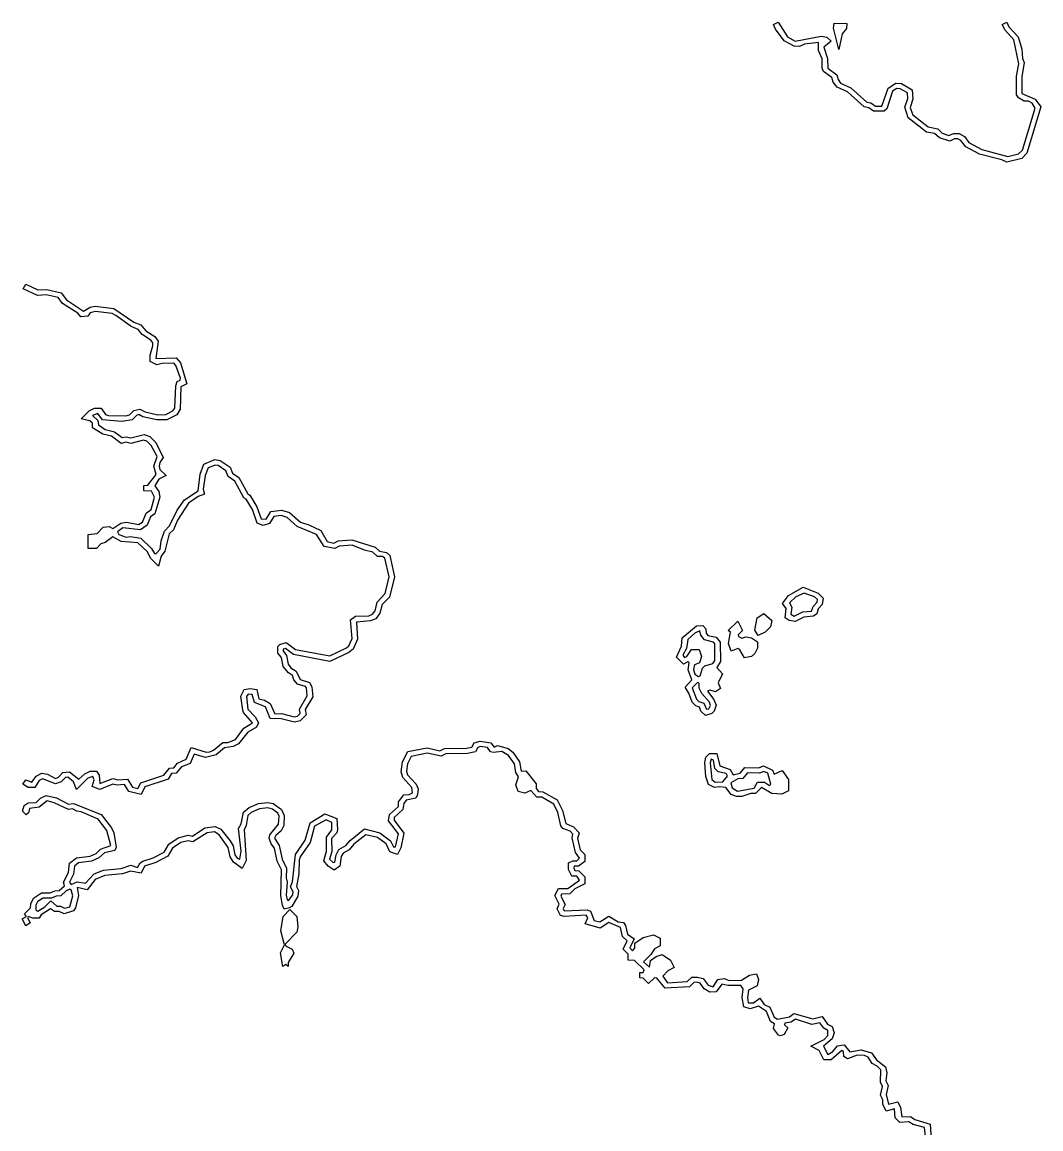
# Model space of a CAD drawing. Header units: metres. Extents: x 0 to 254, y -1 to 254.
# Drawn here: x -0.3 to 116.9, y 126.9 to 254.1 of the extents above; entities that cross this region are included whole.
import ezdxf

# ---------------------------------------------------------------- set-up
doc = ezdxf.new("R2010")
doc.units = ezdxf.units.M
doc.layers.add('contour_grooves', color=7, linetype='Continuous')

msp = doc.modelspace()

# ---------------------------------------------------------------- linework, layer by layer
at = {"layer": 'contour_grooves'}
for points in [[(86.14, 253.87), (86.67, 254.13), (87.74, 252.46), (88.64, 251.96), (91.62, 252.52), (92.28, 252.41), (92.76, 251.93), (91.92, 251.25), (92.36, 249.96), (92.38, 248.86), (93.42, 248.06), (93.56, 247.52), (93.85, 247.12), (95.04, 246.6), (96.88, 244.95), (97.35, 244.87), (97.87, 244.47), (98.6, 244.48), (99.31, 246.54), (100.21, 247.11), (100.86, 247.07), (102.08, 246.34), (102.17, 245.32), (101.86, 244.3), (102.15, 243.48), (103.92, 242.11), (105.02, 241.85), (105.52, 241.37), (106.3, 241.1), (106.82, 241.35), (107.48, 241.32), (108.12, 240.99), (108.59, 240.31), (110.09, 239.51), (113.07, 238.68), (114.33, 238.98), (114.79, 239.42), (116.23, 244.26), (115.87, 244.8), (115.46, 245.04), (114.96, 245.05), (114.32, 245.43), (114.08, 245.76), (114.09, 247.94), (114.35, 249.35), (113.77, 252.09), (112.77, 253.2), (112.44, 253.88), (112.99, 254.12), (113.22, 253.59), (114.28, 252.43), (114.68, 251.01), (114.77, 249.97), (114.96, 249.48), (114.69, 247.83), (114.7, 245.94), (116.24, 245.28), (116.89, 244.38), (115.29, 239.07), (114.7, 238.47), (112.96, 238.03), (112.4, 238.32), (109.81, 238.97), (108.25, 239.8), (107.7, 240.53), (107.34, 240.72), (106.95, 240.73), (106.42, 240.44), (105.21, 240.84), (104.66, 241.35), (103.73, 241.48), (101.61, 243.14), (101.24, 244.34), (101.57, 245.36), (101.53, 246.02), (100.71, 246.47), (100.34, 246.49), (99.83, 246.19), (99.18, 244.16), (98.88, 243.9), (97.62, 243.9), (97.1, 244.29), (96.56, 244.39), (94.64, 246.14), (93.46, 246.64), (93, 247.25), (92.86, 247.75), (91.89, 248.47), (91.73, 248.85), (91.75, 249.91), (91.32, 250.87), (91.3, 251.8), (89.7, 251.59), (89.14, 251.34), (88.5, 251.36), (87.35, 251.99), (86.36, 253.33), (86.14, 253.87)], [(93.05, 253.44), (93.11, 254.03), (94.57, 253.98), (94.53, 253.39), (94.03, 252.8), (93.67, 250.97), (93.05, 253.44)], [(-0.17, 166.54), (0.17, 167.04), (0.83, 166.77), (1.34, 167.45), (1.99, 167.78), (2.66, 167.67), (3.58, 167.2), (3.91, 167.33), (4.43, 167.88), (5.17, 167.94), (6.26, 167.09), (6.95, 167.71), (7.56, 168.02), (8.3, 168.02), (8.61, 167.56), (8.66, 166.62), (10.16, 167.18), (10.72, 167.01), (11.86, 167.09), (12.44, 166.19), (13.02, 166.05), (13.4, 166.68), (16.03, 167.56), (16.68, 168.37), (17.18, 168.41), (17.59, 168.96), (18.6, 169.41), (19.18, 170.76), (20.91, 170.21), (21.3, 170.24), (21.73, 170.42), (22.81, 171.33), (23.4, 171.33), (24.27, 171.68), (25.24, 172.95), (26.21, 173.59), (25.18, 174.78), (25.11, 175.04), (24.88, 176.66), (25.25, 177.41), (25.96, 177.53), (26.72, 177.4), (26.97, 176.35), (27.59, 176.2), (28.25, 175.81), (28.78, 174.62), (29.55, 174.64), (31.03, 174.27), (31.4, 174.36), (31.7, 174.66), (31.62, 175.14), (32.5, 176.68), (32.44, 177.59), (32.32, 177.76), (31.39, 178.02), (30.98, 178.53), (30.84, 179.04), (30.36, 179.32), (29.76, 180.06), (29.55, 181.08), (29.14, 181.59), (29.12, 182.35), (29.36, 182.6), (30.09, 182.81), (31.18, 182), (35.12, 181.28), (37.03, 182.22), (37.32, 182.44), (37.7, 183.29), (37.51, 185.41), (38.06, 185.83), (39.61, 185.88), (40.04, 186.06), (40.32, 186.45), (40.57, 187.45), (41.49, 188.43), (41.94, 190.35), (41.45, 192.52), (41.19, 192.7), (40.6, 192.7), (40.07, 193.21), (39.09, 193.42), (37.7, 193.99), (36.2, 193.88), (35.68, 193.62), (34.45, 193.87), (33.6, 195.25), (31.38, 196.15), (30.23, 197.2), (29.51, 197.41), (28.67, 197.29), (28.19, 196.48), (27.47, 196.27), (26.76, 196.55), (26.22, 198.09), (25.49, 199.29), (25.21, 199.45), (24.2, 201.36), (23.41, 201.89), (23.17, 202.56), (22.29, 203.15), (21.92, 203.22), (21.14, 202.9), (20.79, 202.02), (20.57, 200.46), (20.72, 199.85), (19.98, 199.6), (18.87, 198.83), (17.59, 196.88), (17.13, 195.76), (16.66, 195.31), (16.16, 193.31), (15.72, 192.76), (15.4, 191.6), (14.5, 192.5), (14.14, 193.25), (13.04, 194.28), (11.11, 194.44), (10.17, 194.98), (9.29, 194.3), (8.8, 194.16), (8.27, 193.64), (7.34, 193.64), (7.34, 195.25), (8.37, 195.35), (9.04, 196.09), (9.76, 196.15), (10.16, 195.91), (11.1, 196.55), (11.72, 196.66), (13.1, 196.37), (13.59, 196.66), (14.01, 197.7), (14.58, 198.1), (14.96, 199.54), (14.62, 200.23), (13.74, 200.25), (13.74, 200.85), (14.17, 200.9), (15.16, 202.14), (14.86, 203.1), (15.25, 204.18), (14.58, 205.47), (14.09, 205.97), (13.69, 206.09), (12.22, 205.7), (11.69, 205.84), (11.13, 205.7), (10, 206.52), (9.03, 206.77), (7.84, 207.49), (7.83, 208.02), (7.52, 208.28), (6.54, 208.53), (7.46, 209.45), (8.07, 209.76), (8.81, 209.76), (9.32, 209.01), (9.68, 208.93), (11.66, 208.87), (12.07, 208.98), (12.57, 209.48), (13.27, 209.65), (13.87, 209.32), (15.33, 209), (16.24, 209.01), (17.08, 209.43), (17.29, 209.77), (17.41, 212.32), (17.58, 212.84), (17.91, 212.97), (17.93, 213.2), (17.41, 214.65), (17.17, 214.93), (15.83, 214.9), (15.24, 214.74), (14.46, 215.13), (14.46, 215.86), (14.75, 216.91), (14.75, 217.26), (14.55, 217.57), (13.53, 218.22), (13.08, 218.79), (12.26, 219.13), (10.52, 220.39), (10.07, 220.63), (8.16, 220.87), (7.56, 220.71), (7.3, 220.32), (6.47, 220.26), (6.15, 220.69), (4.36, 221.79), (3.88, 222.48), (2.5, 222.8), (1.5, 222.72), (-0.14, 223.48), (0.15, 224), (1.53, 223.34), (2.58, 223.4), (4.24, 223), (4.82, 222.22), (6.8, 220.89), (7.54, 221.38), (8.13, 221.47), (10.28, 221.2), (12.59, 219.64), (13.39, 219.33), (13.97, 218.64), (14.99, 217.99), (15.37, 217.44), (15.12, 215.47), (17.44, 215.54), (17.96, 214.95), (18.67, 212.57), (18, 212.22), (17.92, 209.65), (17.52, 208.98), (16.36, 208.4), (15.22, 208.4), (13.63, 208.75), (13.16, 209.01), (12.87, 208.92), (12.37, 208.43), (11.19, 208.23), (8.99, 208.42), (8.44, 209.16), (7.84, 208.92), (8.44, 208.34), (8.5, 207.84), (9.3, 207.32), (10.35, 207.05), (11.25, 206.37), (11.71, 206.46), (12.23, 206.33), (13.76, 206.72), (14.41, 206.49), (15.09, 205.81), (15.95, 204.08), (15.56, 203.49), (15.48, 203.07), (15.57, 202.72), (16.29, 202), (15.47, 201.58), (14.99, 200.84), (15.45, 200.17), (15.58, 199.53), (14.99, 197.59), (14.49, 197.27), (14.1, 196.3), (13.33, 195.78), (11.33, 195.98), (10.69, 195.55), (10.85, 195.22), (11.7, 194.92), (12.21, 195), (13.39, 194.82), (14.62, 193.61), (14.95, 193.06), (15.14, 193.05), (15.61, 193.56), (15.74, 194.49), (16.12, 195.61), (16.68, 196.22), (17.58, 198.02), (18.4, 199.22), (19.96, 200.27), (20.19, 202.15), (20.62, 203.3), (21.88, 203.84), (22.51, 203.72), (23.64, 202.97), (23.94, 202.27), (24.67, 201.78), (25.69, 199.91), (25.93, 199.76), (26.72, 198.42), (27.22, 197.02), (27.79, 197), (28.35, 197.86), (29.56, 198.03), (30.47, 197.78), (31.76, 196.64), (32.72, 196.35), (34.07, 195.69), (34.8, 194.41), (35.57, 194.25), (36.08, 194.5), (37.66, 194.6), (40.34, 193.77), (40.84, 193.32), (41.65, 193.18), (42.01, 192.81), (42.55, 190.38), (41.99, 188.03), (41.13, 187.2), (40.87, 186.17), (40.4, 185.54), (39.78, 185.29), (38.2, 185.16), (38.31, 183.21), (37.81, 182.04), (37.3, 181.67), (35.13, 180.64), (30.94, 181.43), (30.01, 182.12), (29.75, 182.05), (29.75, 181.84), (30.13, 181.33), (30.31, 180.34), (30.63, 179.89), (31.25, 179.51), (31.72, 178.57), (32.79, 178.23), (33.05, 177.71), (33.15, 176.57), (32.28, 175.1), (32.4, 174.5), (31.71, 173.81), (31.05, 173.65), (29.51, 174.03), (28.27, 174.06), (27.73, 175.41), (26.47, 175.91), (26.2, 176.84), (25.71, 176.88), (25.53, 176.59), (25.7, 175.15), (26.53, 174.28), (26.93, 173.58), (26.69, 173.1), (25.67, 172.51), (24.61, 171.17), (24.02, 170.87), (22.99, 170.71), (22.04, 169.9), (20.82, 169.59), (19.52, 169.98), (19.05, 168.92), (18.06, 168.52), (17.44, 167.81), (16.9, 167.76), (16.51, 167.11), (13.86, 166.23), (13.42, 165.35), (12, 165.69), (11.5, 166.49), (10.67, 166.4), (10.18, 166.52), (8.65, 165.92), (7.77, 166.28), (8.01, 167.01), (7.88, 167.42), (7.3, 167.21), (6, 165.92), (5.64, 166.81), (4.99, 167.32), (4.72, 167.28), (4.24, 166.8), (3.56, 166.57), (2.07, 167.14), (1.7, 166.95), (1.19, 166.15), (0.42, 166.15), (-0.17, 166.54)], [(87.18, 187.31), (87.87, 188.23), (89.54, 189.18), (91.29, 188.5), (91.86, 187.93), (91.73, 187.17), (91.27, 186.69), (91.12, 186.12), (90.72, 185.85), (89.64, 185.74), (88.62, 185.23), (87.95, 185.34), (87.49, 185.64), (87.61, 186.71), (87.18, 187.31)], [(88.13, 186.06), (88.52, 185.86), (89.52, 186.35), (90.51, 186.43), (90.71, 186.94), (91.17, 187.47), (91.19, 187.75), (90.84, 188.05), (89.67, 188.5), (88.7, 188.06), (87.96, 187.38), (88.25, 186.89), (88.13, 186.06)], [(84, 184.22), (84.26, 185.65), (85.02, 186.16), (85.94, 185.36), (85.79, 184.63), (85.18, 184.02), (84.39, 183.62), (84, 184.22)], [(74.99, 181.13), (75.57, 182.38), (75.62, 183.37), (77.27, 184.73), (78.01, 184.78), (78.34, 184.38), (78.38, 183.89), (78.57, 183.63), (79.56, 183.44), (79.99, 182.84), (80.06, 180.63), (79.63, 179.94), (80.28, 179.23), (79.76, 178.18), (80.05, 177.54), (79.45, 177.15), (78.84, 177.35), (78.56, 177.21), (79.29, 176.27), (79.56, 175.62), (79.33, 174.94), (79.06, 174.67), (78.31, 174.42), (77.79, 174.94), (77.62, 175.37), (77.21, 175.52), (76.77, 175.96), (76.42, 177), (75.97, 177.69), (76.76, 178.51), (76.33, 179.66), (76.45, 180.48), (76.28, 180.58), (75.78, 180.34), (74.99, 181.13)], [(80.94, 184.18), (82.03, 185.28), (82.57, 184.21), (82.08, 183.71), (82.1, 183.52), (82.49, 183.32), (82.95, 183.45), (83.59, 183.36), (84.29, 182.9), (84.29, 182.16), (83.98, 181.54), (83.62, 181.19), (82.82, 181.05), (82.26, 181.97), (82.02, 182.11), (81.27, 181.81), (80.97, 182.7), (81.18, 183.99), (80.94, 184.18)], [(76.12, 182.11), (75.7, 181.36), (75.9, 181.1), (76.16, 181.21), (76.7, 182.02), (77.59, 182.02), (77.86, 181.21), (77.61, 180.46), (77.05, 180.24), (76.94, 179.72), (77.09, 179.16), (77.53, 178.92), (77.71, 178.98), (77.96, 179.85), (78.24, 180.13), (79.17, 180.41), (79.41, 180.74), (79.38, 182.66), (79.22, 182.84), (78.2, 183.14), (77.79, 183.64), (77.68, 184.14), (77.09, 183.89), (76.28, 183.15), (76.12, 182.11)], [(77.58, 177.58), (77.58, 178.12), (77.44, 178.24), (76.78, 177.62), (77.29, 176.3), (77.54, 176.04), (78.12, 175.85), (78.42, 175.16), (78.72, 175.19), (78.91, 175.59), (78.76, 175.96), (77.89, 176.96), (77.58, 177.58)], [(78.25, 168.99), (78.36, 169.65), (78.77, 170.06), (79.61, 170.06), (79.95, 168.62), (81.15, 168.22), (81.51, 167.62), (82.3, 167.79), (82.84, 168.44), (84.46, 168.42), (84.99, 168.64), (86.04, 168.15), (86.22, 167.68), (87.14, 168.11), (87.85, 167.05), (87.85, 165.75), (87.09, 165.37), (85.93, 165.47), (84.76, 166.15), (84.08, 165.47), (83.52, 165.47), (82.51, 165.13), (81.9, 165.13), (81.28, 165.34), (80.67, 166.13), (79.92, 166.24), (79.36, 166.13), (78.67, 166.48), (78.34, 167.43), (78.25, 168.99)], [(79.22, 169.3), (78.97, 169.41), (78.86, 169), (79.06, 167.05), (79.44, 166.77), (80.33, 166.8), (80.86, 167.45), (80.69, 167.74), (79.77, 167.95), (79.39, 168.33), (79.22, 169.3)], [(82.02, 167.16), (81.23, 166.7), (81.37, 166.11), (82.01, 165.73), (83.91, 166.08), (84.31, 166.75), (85.1, 166.75), (85.66, 166.39), (85.84, 166.52), (85.49, 167.78), (85.04, 167.98), (84.54, 167.79), (83.13, 167.85), (82.62, 167.17), (82.02, 167.16)], [(1.32, 152.08), (1.52, 151.94), (2.36, 152.44), (3.05, 153.13), (3.71, 152.5), (4.14, 152.5), (4.62, 152.27), (5.22, 152.44), (5.58, 153.7), (5.39, 154.4), (5.22, 154.47), (4.81, 154.26), (4.17, 153.68), (3.63, 153.67), (3.12, 153.42), (2.1, 153.41), (1.5, 152.99), (1.32, 152.63), (1.32, 152.08)], [(30.53, 152.11), (31.33, 151.32), (31.42, 150.13), (31.33, 149.51), (29.97, 148.13), (30.03, 147.95), (30.78, 147.58), (30.97, 147.11), (30.34, 146.04), (30.33, 145.58), (30.06, 145.78), (29.73, 145.58), (29.46, 147.14), (29.9, 148.06), (29.5, 149.66), (29.75, 151.32), (30.53, 152.11)]]:
    msp.add_lwpolyline(points, close=True, dxfattribs=at)
msp.add_lwpolyline([(103.65, 125.73), (103.5, 127.06), (102.21, 127.39), (101.7, 127.7), (100.67, 127.62), (100.14, 128.16), (100.07, 129.2), (99.11, 128.92), (98.7, 129.73), (98.7, 130.24), (98.43, 130.78), (98.68, 131.78), (98.45, 132.27), (98.48, 133.69), (98.07, 134.13), (97.48, 134.43), (97.04, 135.14), (96.61, 135.33), (95.77, 135.36), (94.65, 134.96), (94.21, 135.23), (94.2, 135.76), (94, 135.91), (92.77, 134.84), (91.92, 134.84), (91.4, 135.93), (90.44, 136.42), (91.95, 137.17), (92.39, 137.62), (92.4, 138.21), (91.93, 138.47), (91.48, 139.08), (90.56, 138.9), (88.65, 139.53), (88.16, 139.17), (87.44, 139.07), (87.42, 138.88), (87.79, 138.5), (87.37, 137.74), (86.92, 137.6), (86.7, 137.69), (86.14, 138.43), (86.26, 138.99), (85.8, 139.25), (85.33, 140.4), (84.42, 141.01), (83.47, 140.69), (82.73, 140.93), (82.52, 142.02), (82.65, 143), (82.39, 143.39), (80.87, 143.37), (80.18, 143.54), (79.54, 142.64), (78.83, 142.6), (78.17, 142.99), (77.71, 143.65), (77.33, 143.75), (76.98, 143.73), (76.48, 143.24), (73.68, 143.07), (72.71, 144.22), (72.47, 144.26), (71.77, 143.63), (71.16, 144.24), (70.75, 144.26), (70.75, 144.86), (71.16, 144.89), (71.25, 145.17), (70.14, 146.27), (69.44, 146.3), (69.42, 146.98), (68.86, 147.56), (69.3, 148.51), (68.78, 149), (68.53, 150.04), (67.21, 150.62), (66.21, 149.99), (64.48, 150.49), (64.8, 151.16), (64.6, 151.47), (62.08, 151.31), (61.64, 151.44), (61.26, 152.2), (61.49, 152.74), (61, 153.72), (61.4, 154.53), (62.48, 154.54), (63.83, 155.5), (63.51, 155.95), (62.93, 155.97), (62.56, 156.71), (62.56, 157.47), (63.05, 157.71), (63.53, 157.72), (63.84, 158.01), (63.35, 158.67), (62.98, 160.35), (63.08, 160.78), (62.75, 161.12), (61.92, 161.44), (61.69, 161.74), (61.32, 163.27), (60.86, 164.24), (59.5, 165.04), (58.94, 165.05), (58.24, 165.79), (57.55, 165.49), (56.78, 165.69), (56.52, 166.45), (56.81, 167.36), (56.52, 167.87), (56.35, 168.88), (55.65, 169.83), (54.9, 170.3), (53.94, 170.17), (53.6, 170.26), (53.25, 170.75), (52.46, 170.85), (52.12, 170.75), (51.87, 170.25), (50.95, 170.05), (48.44, 170.01), (47.91, 169.76), (46.31, 170.08), (44.47, 169.7), (44.05, 168.87), (43.93, 168.01), (44.06, 167.61), (45.04, 166.53), (45.29, 165.99), (45.21, 165.35), (45, 164.93), (43.89, 164.68), (43.64, 164.31), (43.51, 163.62), (42.53, 162.69), (42.52, 162.39), (43.64, 160.89), (43.3, 159.22), (42.91, 158.45), (42.03, 158.74), (41.61, 159.67), (40.61, 160.4), (39.27, 160.72), (37.88, 159.62), (37.35, 158.98), (36.64, 158.61), (36.43, 158.2), (36.25, 157.12), (35.63, 156.66), (34.94, 157.11), (34.41, 157.72), (34.72, 158.83), (34.73, 160.42), (35.36, 161.28), (35.36, 162.14), (34.68, 162.43), (33.36, 161.69), (32.85, 159.82), (31.72, 158.18), (31.61, 157.78), (31.54, 156.24), (31.28, 154.75), (31.53, 154.3), (31.44, 153.65), (30.75, 152.46), (30.47, 152.32), (29.85, 152.16), (29.68, 152.63), (29.48, 153.69), (29.55, 156.68), (29.07, 157.68), (28.75, 159.16), (28.37, 159.68), (28.16, 160.34), (28.22, 160.71), (29.22, 161.93), (29.28, 162.87), (29.12, 163.19), (28.51, 163.65), (28, 163.8), (27.03, 163.68), (26.09, 163.29), (25.7, 162.94), (25.51, 161.76), (25.26, 161.28), (25.51, 157.75), (25.04, 156.82), (24.05, 157.58), (23.65, 158.18), (23.41, 159.24), (22.39, 160.69), (21.84, 161.04), (21.03, 160.93), (19.38, 159.9), (18.83, 160.03), (17.97, 159.81), (17.02, 159.18), (16.49, 158.27), (15.12, 157.53), (13.79, 157.09), (13.44, 156.29), (12.2, 156.54), (11.26, 156.23), (9.24, 156.04), (8.12, 155.56), (7.23, 154.39), (6.07, 154.64), (6.2, 153.73), (5.88, 152.33), (5.63, 151.95), (4.55, 151.62), (4.01, 151.89), (3.44, 151.9), (3.01, 152.21), (1.94, 151.49), (1.69, 151.13), (0.95, 151.13), (0.41, 151.31), (0.35, 151.15), (0.64, 150.57), (0.17, 150.25), (-0.27, 151.04), (-0.27, 151.04), (0.22, 151.32), (0, 151.61), (0.7, 152.31), (0.72, 152.78), (1.04, 153.42), (1.95, 154.02), (2.96, 154.02), (3.49, 154.28), (3.98, 154.29), (4.6, 154.84), (4.5, 155.25), (5.06, 156.37), (5.19, 157.44), (5.98, 158.08), (7.56, 158.26), (8.23, 158.56), (8.73, 159.06), (9.92, 159.47), (9.49, 161.22), (8.49, 162.52), (6.54, 163.35), (6.01, 163.41), (5.54, 163.68), (5.07, 163.6), (3.41, 164.4), (2.61, 164.6), (1.68, 163.89), (0.58, 163.73), (0.45, 163.25), (0.21, 163.01), (-0.21, 163.44), (-0.02, 164.08), (0.43, 164.38), (1.36, 164.43), (1.86, 164.91), (2.5, 165.24), (3.7, 164.94), (5.07, 164.23), (5.65, 164.32), (8.84, 163.06), (10.02, 161.5), (10.26, 160.92), (10.56, 159.28), (10.4, 158.91), (9.22, 158.63), (8.57, 158.05), (7.72, 157.67), (6.21, 157.49), (5.76, 157.1), (5.63, 156.17), (5.19, 155.27), (5.39, 154.99), (6.06, 155.31), (7.03, 155.13), (8, 156.23), (9.09, 156.63), (11.14, 156.82), (12.22, 157.2), (13, 156.95), (13.29, 157.5), (13.63, 157.69), (14.79, 158.05), (16.07, 158.71), (16.59, 159.64), (17.66, 160.36), (18.83, 160.65), (19.34, 160.55), (20.74, 161.5), (21.94, 161.67), (22.57, 161.35), (23.66, 160.02), (23.99, 159.43), (24.21, 158.42), (24.48, 158.02), (24.75, 157.92), (24.92, 158.84), (24.63, 161.42), (24.94, 161.98), (25.19, 163.31), (25.83, 163.84), (26.91, 164.29), (27.99, 164.41), (28.61, 164.29), (29.57, 163.6), (29.88, 162.92), (29.81, 161.78), (29.51, 161.18), (28.89, 160.63), (28.77, 160.33), (29.28, 159.46), (29.64, 157.92), (30.14, 156.86), (30.09, 155.76), (30.22, 155.27), (30.08, 153.78), (30.21, 153.25), (30.36, 153.17), (30.86, 153.82), (30.9, 154.17), (30.59, 154.74), (30.81, 155.29), (31.16, 158.44), (32.3, 160.1), (32.85, 162.07), (34.55, 163.12), (35.91, 162.57), (35.99, 161.32), (35.91, 160.95), (35.32, 160.27), (35.35, 158.79), (35.08, 157.92), (35.5, 157.51), (35.7, 157.58), (35.85, 158.4), (36.16, 159.02), (36.97, 159.47), (37.46, 160.05), (39.12, 161.4), (40.85, 160.95), (42.11, 160.01), (42.45, 159.31), (42.67, 159.32), (43.01, 160.83), (41.86, 162.32), (41.97, 163.05), (43, 163.96), (43.03, 164.51), (43.63, 165.32), (44.25, 165.33), (44.63, 165.52), (44.56, 166.14), (43.51, 167.31), (43.32, 167.93), (43.49, 169.1), (44.09, 170.29), (46.32, 170.7), (47.76, 170.38), (48.29, 170.62), (50.84, 170.65), (51.45, 170.8), (51.71, 171.29), (52.4, 171.46), (53.62, 171.3), (54.01, 170.8), (54.41, 170.96), (55.64, 170.63), (56.15, 170.2), (56.93, 169.11), (57.13, 168.03), (57.66, 168.05), (58.84, 166.55), (58.84, 166.05), (59.13, 165.68), (59.63, 165.65), (61.27, 164.74), (61.87, 163.5), (62.27, 161.99), (63.13, 161.61), (63.8, 160.93), (63.61, 160.3), (63.9, 158.98), (64.44, 158.43), (64.44, 157.65), (63.73, 157.11), (63.23, 157.09), (63.16, 156.87), (63.3, 156.6), (63.75, 156.57), (64.44, 155.88), (64.44, 155.07), (63.3, 154.5), (62.73, 153.93), (61.75, 153.88), (61.7, 153.67), (62.18, 152.71), (61.95, 152.22), (62.05, 151.96), (64.7, 152.07), (65.11, 151.93), (65.51, 150.86), (66.17, 150.69), (67.19, 151.37), (68.28, 150.71), (68.89, 150.61), (69.12, 150.29), (69.35, 149.28), (70.12, 148.74), (69.63, 147.73), (69.91, 147.38), (70.19, 147.68), (70.2, 148.25), (71.14, 148.91), (72.33, 149.2), (73.09, 148.82), (73.09, 147.94), (72.44, 147.61), (72.02, 146.93), (71.18, 146.12), (71.89, 145.51), (71.98, 146.25), (72.66, 146.7), (73.34, 146.93), (74.29, 146.29), (74.72, 145.45), (73.98, 145.07), (73.4, 144.45), (73.95, 143.68), (76.2, 143.85), (76.74, 144.35), (77.41, 144.35), (78.05, 144.19), (78.63, 143.41), (79.2, 143.22), (79.72, 144.07), (80.46, 144.19), (81.03, 143.97), (82.45, 144.01), (83.39, 144.59), (84.18, 144.73), (84.43, 144.07), (84.25, 143.34), (83.25, 142.85), (83.13, 142.01), (83.24, 141.4), (83.84, 141.4), (84.57, 141.94), (85.07, 141.2), (85.71, 140.9), (86.23, 139.73), (86.61, 139.52), (87.96, 139.78), (88.49, 140.17), (90.65, 139.54), (91.75, 139.83), (92.34, 138.95), (92.89, 138.67), (93.13, 137.94), (92.9, 137.27), (91.88, 136.42), (92.4, 135.46), (92.96, 135.8), (93.48, 136.44), (94.27, 136.57), (94.91, 135.75), (96.22, 135.99), (97.4, 135.65), (98, 134.84), (99.03, 134.02), (99.16, 133.36), (99.05, 132.44), (99.32, 131.87), (99.08, 130.86), (99.37, 129.75), (100.43, 130), (100.74, 129.37), (100.88, 128.27), (101.89, 128.33), (102.41, 127.97), (104.14, 127.45), (104.28, 125.73)], dxfattribs=at)

doc.saveas('drawing.dxf')
